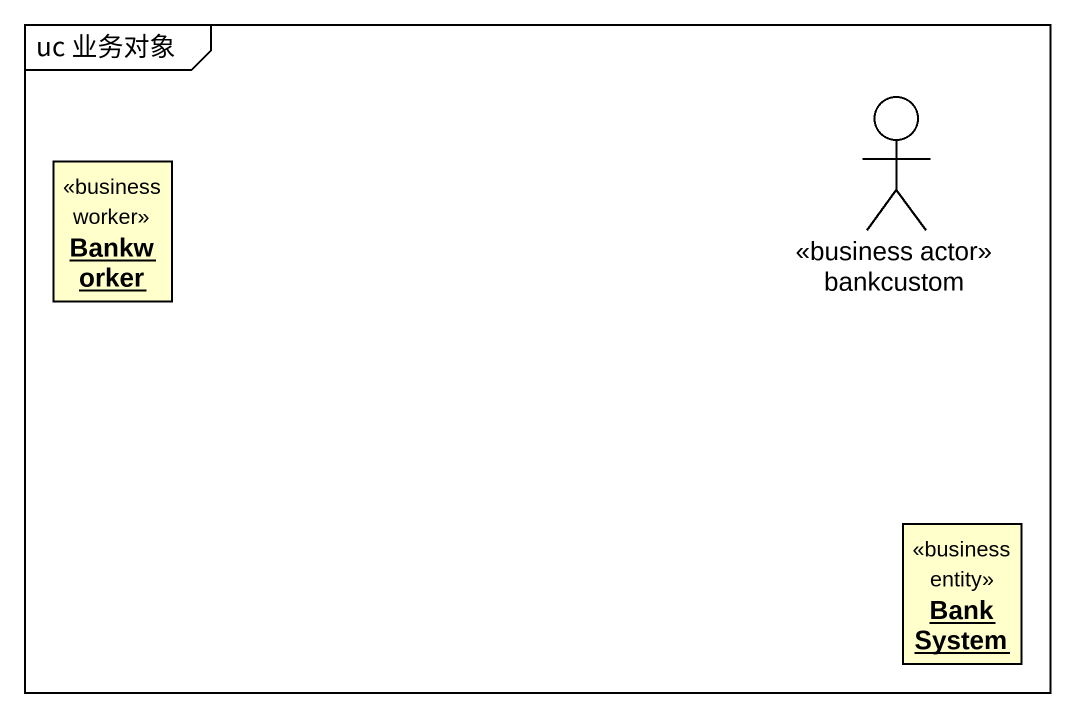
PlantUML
@startuml
mainframe uc 业务对象
allowmixing
hide circle
hide empty members
actor bankcustom <<business actor>>
object Bankworker <<business worker>>
object BankSystem <<business entity>>
@enduml
